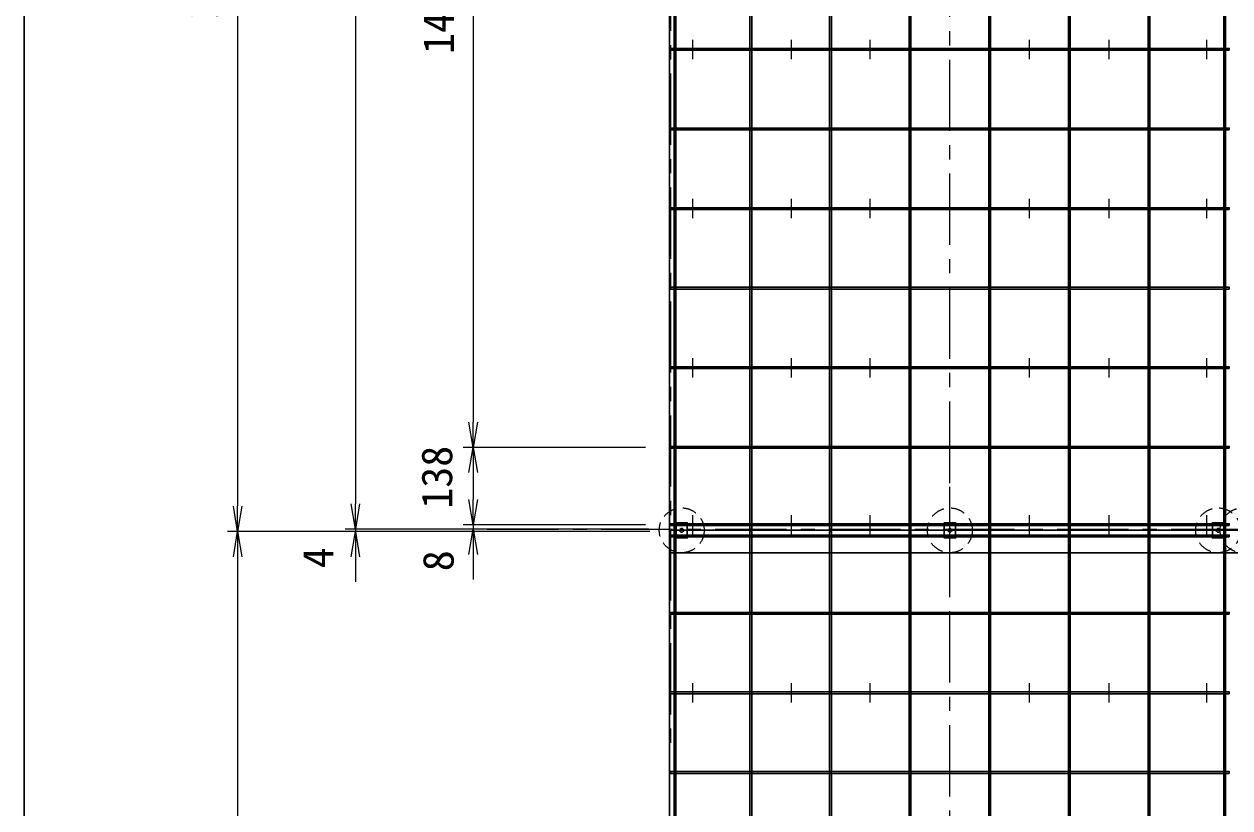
# Model space of a CAD drawing. Units: millimetres, scale not verified. Extents: x -5922 to 5920, y -4161 to 4161.
# Drawn here: x -5922 to -3772, y -23 to 1376 of the extents above; entities that cross this region are included whole.
import ezdxf
from ezdxf.enums import TextEntityAlignment as Align

# ---------------------------------------------------------------- set-up
doc = ezdxf.new("R2010")
doc.units = ezdxf.units.MM
doc.header["$LTSCALE"] = 4
doc.header["$PDMODE"] = 32
doc.header["$PDSIZE"] = 0.8
for name, pattern in [('USER1', [19.05, 12.7, -6.35]), ('USER2', [9.525, 6.35, -3.175]), ('USER3', [50.8, 31.75, -6.35, 6.35, -6.35])]:
    doc.linetypes.add(name, pattern=pattern)
for name, color, linetype, lineweight in [('0-0_0', 7, 'Continuous', 18), ('0-1_WAKU', 7, 'Continuous', 18), ('0-3_00post', 7, 'Continuous', 18), ('0-4_D-STR-DIM', 7, 'Continuous', 18), ('0-9_D-BMK', 7, 'USER3', 18), ('0-A_D-STR-HTXT', 7, 'USER2', 18), ('F-3__0-3_D-STR', 4, 'Continuous', 30)]:
    doc.layers.add(name, color=color, linetype=linetype, lineweight=lineweight)
doc.layers.add('F-2__0-1_DEFPOINTS', color=7, linetype='Continuous')
doc.styles.add('ＭＳ ゴシック', font='')
doc.styles.get('ＭＳ ゴシック').set_extended_font_data('MS Gothic')

# ---------------------------------------------------------------- blocks, each defined once
blk = doc.blocks.new('_OPEN')
at = {"layer": '0-0_0'}
blk.add_line((0, 0), (-1, 0), dxfattribs=at)
blk.add_lwpolyline([(-1, 0.16667), (0, 0), (-1, -0.16667)], dxfattribs=at)
blk = doc.blocks.new('_D6')
at = {"layer": '0-4_D-STR-DIM'}
for p, q in [((7587.025, 12144.25), (7587.025, 10238.25)), ((8110.425, 10193.25), (7569.025, 10193.25))]:
    blk.add_line(p, q, dxfattribs=at)
at = {"layer": 'F-2__0-1_DEFPOINTS'}
for p in [(8155.425, 12189.25), (7587.025, 10193.25), (8155.425, 10193.25)]:
    blk.add_point(p, dxfattribs=at)
at = {"layer": '0-4_D-STR-DIM', "xscale": 45, "yscale": 45}
for p, rotation in [((7587.025, 12189.25), 90), ((7587.025, 10193.25), 270)]:
    blk.add_blockref('_OPEN', p, dxfattribs=dict(at, rotation=rotation))
at = {"layer": '0-4_D-STR-DIM', "style": 'ＭＳ ゴシック'}
blk.add_text('1996', height=54.99, rotation=90, dxfattribs=at).set_placement((7569.025, 11106.687), align=Align.BOTTOM_LEFT)
blk = doc.blocks.new('_D8')
at = {"layer": '0-4_D-STR-DIM'}
for p, q in [((7587.025, 10193.25), (7587.025, 10189.25)), ((7587.025, 10144.25), (7587.025, 10099.25))]:
    blk.add_line(p, q, dxfattribs=at)
at = {"layer": 'F-2__0-1_DEFPOINTS'}
for p in [(8155.425, 10193.25), (7587.025, 10189.25), (8155.425, 10189.25)]:
    blk.add_point(p, dxfattribs=at)
at = {"layer": '0-4_D-STR-DIM', "xscale": 45, "yscale": 45, "rotation": 90}
blk.add_blockref('_OPEN', (7587.025, 10189.25), dxfattribs=at)
at = {"layer": '0-4_D-STR-DIM', "style": 'ＭＳ ゴシック'}
blk.add_text('4', height=54.99, rotation=90, dxfattribs=at).set_placement((7564.418, 10123.565), align=Align.BOTTOM_LEFT)
blk = doc.blocks.new('_D11')
at = {"layer": '0-4_D-STR-DIM'}
for p, q in [((8110.425, 12189.25), (7359.025, 12189.25)), ((7377.025, 12144.25), (7377.025, 10234.25)), ((8112.025, 10189.25), (7359.025, 10189.25))]:
    blk.add_line(p, q, dxfattribs=at)
at = {"layer": 'F-2__0-1_DEFPOINTS'}
for p in [(8155.425, 12189.25), (7377.025, 10189.25), (8157.025, 10189.25)]:
    blk.add_point(p, dxfattribs=at)
at = {"layer": '0-4_D-STR-DIM', "xscale": 45, "yscale": 45}
for p, rotation in [((7377.025, 12189.25), 90), ((7377.025, 10189.25), 270)]:
    blk.add_blockref('_OPEN', p, dxfattribs=dict(at, rotation=rotation))
at = {"layer": '0-4_D-STR-DIM', "style": 'ＭＳ ゴシック'}
blk.add_text('2000', height=54.99, rotation=90, dxfattribs=at).set_placement((7359.025, 11104.687), align=Align.BOTTOM_LEFT)
blk = doc.blocks.new('_D14')
at = {"layer": '0-4_D-STR-DIM'}
for p, q in [((8104.025, 12043.25), (7779.025, 12043.25)), ((7797.025, 11998.25), (7797.025, 10384.25)), ((8104.025, 10339.25), (7779.025, 10339.25))]:
    blk.add_line(p, q, dxfattribs=at)
at = {"layer": 'F-2__0-1_DEFPOINTS'}
for p in [(8149.025, 12043.25), (7797.025, 10339.25), (8149.025, 10339.25)]:
    blk.add_point(p, dxfattribs=at)
at = {"layer": '0-4_D-STR-DIM', "xscale": 45, "yscale": 45}
for p, rotation in [((7797.025, 12043.25), 90), ((7797.025, 10339.25), 270)]:
    blk.add_blockref('_OPEN', p, dxfattribs=dict(at, rotation=rotation))
at = {"layer": '0-4_D-STR-DIM', "style": 'ＭＳ ゴシック'}
blk.add_text('142×12', height=54.99, rotation=90, dxfattribs=at).set_placement((7779.025, 11040.875), align=Align.BOTTOM_LEFT)
blk = doc.blocks.new('_D15')
at = {"layer": '0-4_D-STR-DIM'}
for p, q in [((7797.025, 10294.25), (7797.025, 10246.25)), ((8104.025, 10201.25), (7779.025, 10201.25))]:
    blk.add_line(p, q, dxfattribs=at)
at = {"layer": 'F-2__0-1_DEFPOINTS'}
for p in [(8149.025, 10339.25), (7797.025, 10201.25), (8149.025, 10201.25)]:
    blk.add_point(p, dxfattribs=at)
at = {"layer": '0-4_D-STR-DIM', "xscale": 45, "yscale": 45}
for p, rotation in [((7797.025, 10339.25), 90), ((7797.025, 10201.25), 270)]:
    blk.add_blockref('_OPEN', p, dxfattribs=dict(at, rotation=rotation))
at = {"layer": '0-4_D-STR-DIM', "style": 'ＭＳ ゴシック'}
blk.add_text('138', height=54.99, rotation=90, dxfattribs=at).set_placement((7776.083, 10229.847), align=Align.BOTTOM_LEFT)
blk = doc.blocks.new('_D16')
at = {"layer": '0-4_D-STR-DIM'}
for p, q in [((7797.025, 10201.25), (7797.025, 10193.25)), ((7797.025, 10148.25), (7797.025, 10103.25))]:
    blk.add_line(p, q, dxfattribs=at)
at = {"layer": 'F-2__0-1_DEFPOINTS'}
for p in [(7797.025, 10193.25), (8149.025, 10201.25), (8155.425, 10193.25)]:
    blk.add_point(p, dxfattribs=at)
at = {"layer": '0-4_D-STR-DIM', "xscale": 45, "yscale": 45, "rotation": 90}
blk.add_blockref('_OPEN', (7797.025, 10193.25), dxfattribs=at)
at = {"layer": '0-4_D-STR-DIM', "style": 'ＭＳ ゴシック'}
blk.add_text('8', height=54.99, rotation=90, dxfattribs=at).set_placement((7778.633, 10118.276), align=Align.BOTTOM_LEFT)
blk = doc.blocks.new('_D26')
at = {"layer": '0-4_D-STR-DIM'}
for p, q in [((7377.025, 10144.25), (7377.025, 8234.25)), ((8112.025, 8189.25), (7359.025, 8189.25))]:
    blk.add_line(p, q, dxfattribs=at)
at = {"layer": 'F-2__0-1_DEFPOINTS'}
for p in [(8155.425, 10189.25), (7377.025, 8189.25), (8157.025, 8189.25)]:
    blk.add_point(p, dxfattribs=at)
at = {"layer": '0-4_D-STR-DIM', "xscale": 45, "yscale": 45}
for p, rotation in [((7377.025, 10189.25), 90), ((7377.025, 8189.25), 270)]:
    blk.add_blockref('_OPEN', p, dxfattribs=dict(at, rotation=rotation))
at = {"layer": '0-4_D-STR-DIM', "style": 'ＭＳ ゴシック'}
blk.add_text('2000', height=54.99, rotation=90, dxfattribs=at).set_placement((7359.025, 9104.687), align=Align.BOTTOM_LEFT)

msp = doc.modelspace()

# ---------------------------------------------------------------- linework, layer by layer
at = {"layer": '0-1_WAKU'}
msp.add_line((-5921.908, -3448.419), (-5921.908, 4161.081), dxfattribs=at)
msp.add_lwpolyline([(-5921.908, -4160.919), (5919.842, -4160.919), (5919.842, 4161.081), (-5921.908, 4161.081)], close=True, dxfattribs=at)
at = {"layer": '0-3_00post'}
msp.add_line((-5921.908, 4161.081), (-5921.908, -3448.419), dxfattribs=at)
at = {"layer": '0-9_D-BMK'}
for p, q in [((-4769.223, 3116.109), (-4769.223, 92.119)), ((-4271.223, 372.387), (-4271.223, 2597.874)), ((-4729.873, 1313.217), (-4729.873, 1347.89)), ((-4553.623, 1313.217), (-4553.623, 1347.89)), ((-4413.223, 1313.217), (-4413.223, 1347.89)), ((-4129.223, 1313.217), (-4129.223, 1347.89)), ((-3987.223, 1313.217), (-3987.223, 1347.89)), ((-3812.873, 1313.217), (-3812.873, 1347.89)), ((-4729.873, 1029.217), (-4729.873, 1063.89)), ((-4553.623, 1029.217), (-4553.623, 1063.89)), ((-4413.223, 1029.217), (-4413.223, 1063.89)), ((-4129.223, 1029.217), (-4129.223, 1063.89)), ((-3987.223, 1029.217), (-3987.223, 1063.89)), ((-3812.873, 1029.217), (-3812.873, 1063.89)), ((-4729.873, 745.217), (-4729.873, 779.89)), ((-4553.623, 745.217), (-4553.623, 779.89)), ((-4413.223, 745.217), (-4413.223, 779.89)), ((-4129.223, 745.217), (-4129.223, 779.89)), ((-3987.223, 745.217), (-3987.223, 779.89)), ((-3812.873, 745.217), (-3812.873, 779.89)), ((-4271.223, -1627.613), (-4271.223, 597.874)), ((-4729.873, 465.217), (-4729.873, 499.89)), ((-4553.623, 465.217), (-4553.623, 499.89)), ((-4413.223, 465.217), (-4413.223, 499.89)), ((-4129.223, 465.217), (-4129.223, 499.89)), ((-3987.223, 465.217), (-3987.223, 499.89)), ((-3812.873, 465.217), (-3812.873, 499.89)), ((-5096.026, 474.603), (-1517.339, 474.603)), ((-4729.873, 165.217), (-4729.873, 199.89)), ((-4553.623, 165.217), (-4553.623, 199.89)), ((-4413.223, 165.217), (-4413.223, 199.89)), ((-4129.223, 165.217), (-4129.223, 199.89)), ((-3987.223, 165.217), (-3987.223, 199.89)), ((-3812.873, 165.217), (-3812.873, 199.89))]:
    msp.add_line(p, q, dxfattribs=at)
at = {"layer": '0-A_D-STR-HTXT'}
for centre in [(-4749.423, 472.603), (-4749.423, 472.603), (-4271.223, 472.603), (-4271.223, 472.603), (-3793.023, 472.603), (-3793.023, 472.603), (-3749.423, 472.603), (-3749.423, 472.603)]:
    msp.add_circle(centre, 40, dxfattribs=at)
at = {"layer": 'F-3__0-3_D-STR'}
for p, q in [((-3773.223, 1329.003), (-3773.223, 1332.203)), ((-3773.223, 181.003), (-3773.223, 184.203)), ((-3773.223, 39.003), (-3773.223, 42.203))]:
    msp.add_line(p, q, dxfattribs=at)
at = {"layer": 'F-3__0-3_D-STR', "linetype": 'USER1'}
for p, q in [((-4739.423, 484.503), (-4759.423, 484.503)), ((-4739.423, 484.503), (-4759.423, 484.503)), ((-4281.223, 484.503), (-4261.223, 484.503)), ((-4281.223, 484.503), (-4261.223, 484.503)), ((-4281.223, 484.503), (-4261.223, 484.503)), ((-3803.023, 484.503), (-3783.023, 484.503)), ((-3803.023, 484.503), (-3783.023, 484.503)), ((-4739.423, 460.703), (-4759.423, 460.703)), ((-4739.423, 460.703), (-4759.423, 460.703)), ((-4281.223, 460.703), (-4261.223, 460.703)), ((-4281.223, 460.703), (-4261.223, 460.703)), ((-3803.023, 460.703), (-3783.023, 460.703)), ((-3803.023, 460.703), (-3783.023, 460.703))]:
    msp.add_line(p, q, dxfattribs=at)
at = {"layer": 'F-3__0-3_D-STR'}
for points in [[(-4771.223, 2472.603), (-4771.223, 432.603), (-3731.223, 432.603), (-3731.223, 2472.603)], [(-4759.623, 474.603), (-4759.623, 2470.603), (-4762.823, 2470.603), (-4762.823, 474.603)], [(-4624.623, 474.603), (-4624.623, 2470.603), (-4627.823, 2470.603), (-4627.823, 474.603)], [(-4482.623, 474.603), (-4482.623, 2470.603), (-4485.823, 2470.603), (-4485.823, 474.603)], [(-4340.623, 474.603), (-4340.623, 2470.603), (-4343.823, 2470.603), (-4343.823, 474.603)], [(-4198.623, 474.603), (-4198.623, 2470.603), (-4201.823, 2470.603), (-4201.823, 474.603)], [(-4056.623, 474.603), (-4056.623, 2470.603), (-4059.823, 2470.603), (-4059.823, 474.603)], [(-3914.623, 474.603), (-3914.623, 2470.603), (-3917.823, 2470.603), (-3917.823, 474.603)], [(-3779.623, 474.603), (-3779.623, 2470.603), (-3782.823, 2470.603), (-3782.823, 474.603)], [(-3773.223, 1329.003), (-3773.223, 1332.203), (-4769.223, 1332.203), (-4769.223, 1329.003)], [(-3773.223, 1187.003), (-3773.223, 1190.203), (-4769.223, 1190.203), (-4769.223, 1187.003)], [(-3773.223, 1045.003), (-3773.223, 1048.203), (-4769.223, 1048.203), (-4769.223, 1045.003)], [(-3773.223, 903.003), (-3773.223, 906.203), (-4769.223, 906.203), (-4769.223, 903.003)], [(-3773.223, 761.003), (-3773.223, 764.203), (-4769.223, 764.203), (-4769.223, 761.003)], [(-3773.223, 619.003), (-3773.223, 622.203), (-4769.223, 622.203), (-4769.223, 619.003)], [(-3773.223, 481.003), (-3773.223, 484.203), (-4769.223, 484.203), (-4769.223, 481.003)], [(-4759.423, 486.103), (-4759.423, 459.103), (-4739.423, 459.103), (-4739.423, 486.103)], [(-4759.423, 459.103), (-4759.423, 486.103), (-4739.423, 486.103), (-4739.423, 459.103)], [(-4261.223, 486.103), (-4261.223, 459.103), (-4281.223, 459.103), (-4281.223, 486.103)], [(-4261.223, 459.103), (-4261.223, 486.103), (-4281.223, 486.103), (-4281.223, 459.103)], [(-3783.023, 486.103), (-3783.023, 459.103), (-3803.023, 459.103), (-3803.023, 486.103)], [(-3783.023, 459.103), (-3783.023, 486.103), (-3803.023, 486.103), (-3803.023, 459.103)], [(-4771.223, 472.603), (-4771.223, -1567.397), (-3731.223, -1567.397), (-3731.223, 472.603)], [(-3773.223, 461.003), (-3773.223, 464.203), (-4769.223, 464.203), (-4769.223, 461.003)], [(-4759.623, -1525.397), (-4759.623, 470.603), (-4762.823, 470.603), (-4762.823, -1525.397)], [(-4624.623, -1525.397), (-4624.623, 470.603), (-4627.823, 470.603), (-4627.823, -1525.397)], [(-4482.623, -1525.397), (-4482.623, 470.603), (-4485.823, 470.603), (-4485.823, -1525.397)], [(-4340.623, -1525.397), (-4340.623, 470.603), (-4343.823, 470.603), (-4343.823, -1525.397)], [(-4198.623, -1525.397), (-4198.623, 470.603), (-4201.823, 470.603), (-4201.823, -1525.397)], [(-4056.623, -1525.397), (-4056.623, 470.603), (-4059.823, 470.603), (-4059.823, -1525.397)], [(-3914.623, -1525.397), (-3914.623, 470.603), (-3917.823, 470.603), (-3917.823, -1525.397)], [(-3779.623, -1525.397), (-3779.623, 470.603), (-3782.823, 470.603), (-3782.823, -1525.397)], [(-3773.223, 323.003), (-3773.223, 326.203), (-4769.223, 326.203), (-4769.223, 323.003)], [(-3773.223, 181.003), (-3773.223, 184.203), (-4769.223, 184.203), (-4769.223, 181.003)], [(-3773.223, 39.003), (-3773.223, 42.203), (-4769.223, 42.203), (-4769.223, 39.003)]]:
    msp.add_lwpolyline(points, close=True, dxfattribs=at)
for centre in [(-4749.423, 472.603), (-4749.423, 472.603), (-4271.223, 472.603), (-4271.223, 472.603), (-3793.023, 472.603), (-3793.023, 472.603)]:
    msp.add_circle(centre, 3.35, dxfattribs=at)

# ---------------------------------------------------------------- block references
at = {"layer": '0-4_D-STR-DIM'}
for name in ['_D11', '_D6', '_D14', '_D15', '_D8', '_D16', '_D26']:
    msp.add_blockref(name, (-12918.248, -9718.647), dxfattribs=at)

doc.saveas('drawing.dxf')
